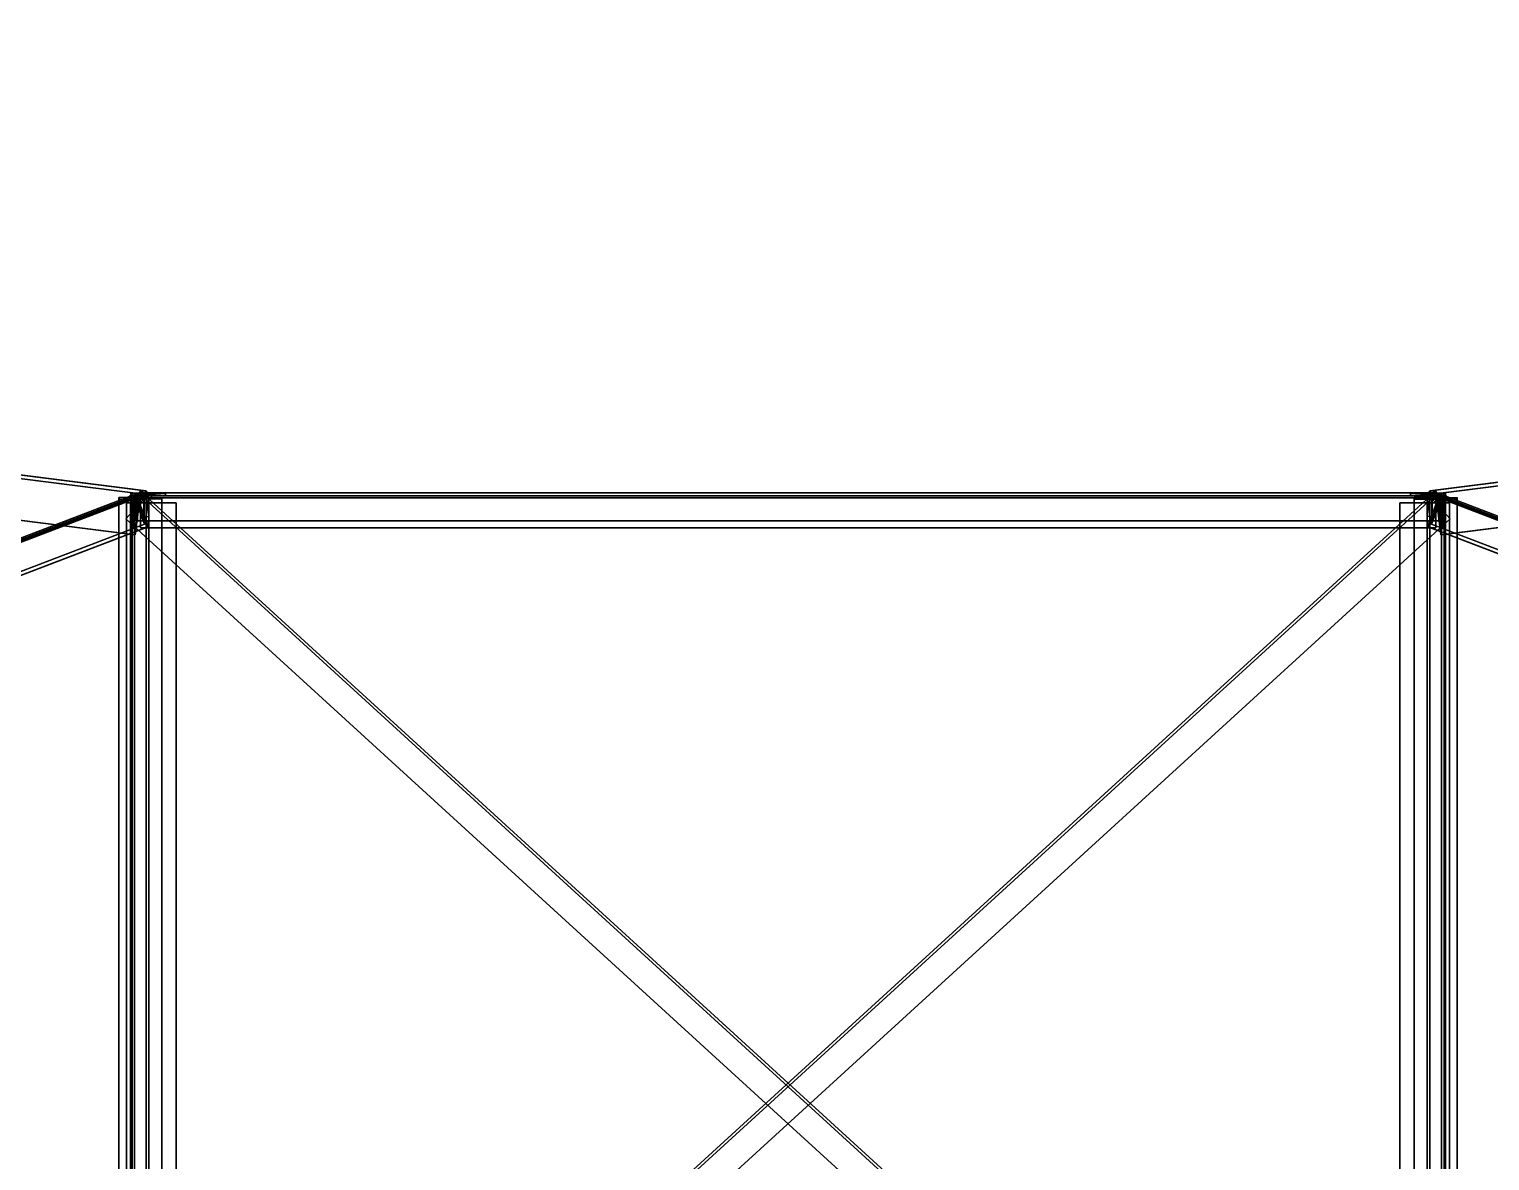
# Model space of a CAD drawing. Extents: x -14.2 to 13.4, y -20.5 to 46.3.
# Drawn here: x -1.523 to 1.409, y 44.055 to 46.325 of the extents above; entities that cross this region are included whole.
import ezdxf

# ---------------------------------------------------------------- set-up
doc = ezdxf.new("R2010")
doc.units = 0

msp = doc.modelspace()

# ---------------------------------------------------------------- linework, layer by layer
at = {"layer": '1', "color": 5}
for points in [[(-8.6002, 46.3253, 0.0249), (-1.3002, 45.4003, 1.0249), (-1.3115, 45.311, 1.0249), (-8.6115, 46.236, 0.0249)], [(-8.6115, 46.236, -0.0249), (-1.3115, 45.311, -1.0249), (-1.3002, 45.4003, -1.0249), (-8.6002, 46.3253, -0.0249)], [(-8.5882, 46.3238, -0.0643), (-1.2882, 45.3988, 0.9357), (-1.3002, 45.4003, 1.0249), (-8.6002, 46.3253, 0.0249)], [(-8.6002, 46.3253, -0.0249), (-1.3002, 45.4003, -1.0249), (-1.2882, 45.3988, -0.9357), (-8.5882, 46.3238, 0.0643)], [(-8.5891, 46.3168, -0.0643), (-1.2891, 45.3918, 0.9357), (-1.2882, 45.3988, 0.9357), (-8.5882, 46.3238, -0.0643)], [(-8.5882, 46.3238, 0.0643), (-1.2882, 45.3988, -0.9357), (-1.2891, 45.3918, -0.9357), (-8.5891, 46.3168, 0.0643)], [(8.6002, 46.3253, 0.0249), (1.3002, 45.4003, 1.0249), (1.2882, 45.3988, 0.9357), (8.5882, 46.3238, -0.0643)], [(8.5882, 46.3238, 0.0643), (1.2882, 45.3988, -0.9357), (1.3002, 45.4003, -1.0249), (8.6002, 46.3253, -0.0249)], [(8.5882, 46.3238, -0.0643), (1.2882, 45.3988, 0.9357), (1.2891, 45.3918, 0.9357), (8.5891, 46.3168, -0.0643)], [(8.5891, 46.3168, 0.0643), (1.2891, 45.3918, -0.9357), (1.2882, 45.3988, -0.9357), (8.5882, 46.3238, 0.0643)], [(8.6115, 46.236, 0.0249), (1.3115, 45.311, 1.0249), (1.3002, 45.4003, 1.0249), (8.6002, 46.3253, 0.0249)], [(8.6002, 46.3253, -0.0249), (1.3002, 45.4003, -1.0249), (1.3115, 45.311, -1.0249), (8.6115, 46.236, -0.0249)], [(-8.6106, 46.2359, 0.0179), (-1.3106, 45.3109, 1.0179), (-1.3001, 45.3933, 1.0179), (-8.6001, 46.3183, 0.0179)], [(-8.6001, 46.3183, -0.0179), (-1.3001, 45.3933, -1.0179), (-1.3106, 45.3109, -1.0179), (-8.6106, 46.2359, -0.0179)], [(-8.6001, 46.3183, 0.0179), (-1.3001, 45.3933, 1.0179), (-1.2891, 45.3918, 0.9357), (-8.5891, 46.3168, -0.0643)], [(-8.5891, 46.3168, 0.0643), (-1.2891, 45.3918, -0.9357), (-1.3001, 45.3933, -1.0179), (-8.6001, 46.3183, -0.0179)], [(8.5891, 46.3168, -0.0643), (1.2891, 45.3918, 0.9357), (1.3001, 45.3933, 1.0179), (8.6001, 46.3183, 0.0179)], [(8.6001, 46.3183, -0.0179), (1.3001, 45.3933, -1.0179), (1.2891, 45.3918, -0.9357), (8.5891, 46.3168, 0.0643)], [(8.6001, 46.3183, 0.0179), (1.3001, 45.3933, 1.0179), (1.3106, 45.3109, 1.0179), (8.6106, 46.2359, 0.0179)], [(8.6106, 46.2359, -0.0179), (1.3106, 45.3109, -1.0179), (1.3001, 45.3933, -1.0179), (8.6001, 46.3183, -0.0179)], [(-8.6115, 46.236, 0.0249), (-1.3115, 45.311, 1.0249), (-1.3106, 45.3109, 1.0179), (-8.6106, 46.2359, 0.0179)], [(-8.6106, 46.2359, -0.0179), (-1.3106, 45.3109, -1.0179), (-1.3115, 45.311, -1.0249), (-8.6115, 46.236, -0.0249)], [(8.6106, 46.2359, 0.0179), (1.3106, 45.3109, 1.0179), (1.3115, 45.311, 1.0249), (8.6115, 46.236, 0.0249)], [(8.6115, 46.236, -0.0249), (1.3115, 45.311, -1.0249), (1.3106, 45.3109, -1.0179), (8.6106, 46.2359, -0.0179)], [(-4.1342, 44.3099, -0.6482), (-1.2872, 45.3979, 0.9618), (-1.3134, 45.3879, 1.0149), (-4.1604, 44.2999, -0.5951)], [(-4.1604, 44.2999, 0.5951), (-1.3134, 45.3879, -1.0149), (-1.2872, 45.3979, -0.9618), (-4.1342, 44.3099, 0.6482)], [(-4.1604, 44.2999, -0.5951), (-1.3134, 45.3879, 1.0149), (-1.2919, 45.3319, 1.0149), (-4.1389, 44.2439, -0.5951)], [(-4.1389, 44.2439, 0.5951), (-1.2919, 45.3319, -1.0149), (-1.3134, 45.3879, -1.0149), (-4.1604, 44.2999, 0.5951)], [(-1.3094, 45.3925, 1.0196), (-4.1564, 44.3045, 0.6296), (-4.1481, 44.3077, 0.5601), (-1.3011, 45.3957, 0.9501)], [(-1.3011, 45.3957, -0.9501), (-4.1481, 44.3077, -0.5601), (-4.1564, 44.3045, -0.6296), (-1.3094, 45.3925, -1.0196)], [(-4.1564, 44.2961, -0.5995), (-1.3094, 45.3841, 1.0105), (-1.2854, 45.3933, 0.9618), (-4.1324, 44.3053, -0.6482)], [(-4.1324, 44.3053, 0.6482), (-1.2854, 45.3933, -0.9618), (-1.3094, 45.3841, -1.0105), (-4.1564, 44.2961, 0.5995)], [(-1.2844, 45.3271, 1.0196), (-4.1314, 44.2391, 0.6296), (-4.1564, 44.3045, 0.6296), (-1.3094, 45.3925, 1.0196)], [(-1.3094, 45.3925, -1.0196), (-4.1564, 44.3045, -0.6296), (-4.1314, 44.2391, -0.6296), (-1.2844, 45.3271, -1.0196)], [(-1.2989, 45.3901, 0.9501), (-4.1459, 44.3021, 0.5601), (-4.1535, 44.2992, 0.6236), (-1.3065, 45.3872, 1.0136)], [(-1.3065, 45.3872, -1.0136), (-4.1535, 44.2992, -0.6236), (-4.1459, 44.3021, -0.5601), (-1.2989, 45.3901, -0.9501)], [(-1.3065, 45.3872, 1.0136), (-4.1535, 44.2992, 0.6236), (-4.1307, 44.2394, 0.6236), (-1.2837, 45.3274, 1.0136)], [(-1.2837, 45.3274, -1.0136), (-4.1307, 44.2394, -0.6236), (-4.1535, 44.2992, -0.6236), (-1.3065, 45.3872, -1.0136)], [(-1.3011, 45.3957, 0.9501), (-4.1481, 44.3077, 0.5601), (-4.1459, 44.3021, 0.5601), (-1.2989, 45.3901, 0.9501)], [(-1.2989, 45.3901, -0.9501), (-4.1459, 44.3021, -0.5601), (-4.1481, 44.3077, -0.5601), (-1.3011, 45.3957, -0.9501)], [(-4.1324, 44.3053, -0.6482), (-1.2854, 45.3933, 0.9618), (-1.2872, 45.3979, 0.9618), (-4.1342, 44.3099, -0.6482)], [(-4.1342, 44.3099, 0.6482), (-1.2872, 45.3979, -0.9618), (-1.2854, 45.3933, -0.9618), (-4.1324, 44.3053, 0.6482)], [(-1.3432, 45.3859, 0.9871), (-1.3432, 43.0109, -1.0129), (-1.2832, 43.0109, -1.0129), (-1.2832, 45.3859, 0.9871)], [(-1.3432, 45.3826, 0.9909), (-1.3432, 43.0076, -1.0091), (-1.3432, 43.0109, -1.0129), (-1.3432, 45.3859, 0.9871)], [(-1.2832, 45.3859, 0.9871), (-1.3432, 45.3859, 0.9871), (-1.3432, 45.3826, 0.9909)], [(-1.2832, 45.3859, 0.9871), (-1.3432, 45.3826, 0.9909), (-1.2882, 45.3826, 0.9909)], [(-1.2886, 45.3874, 1.0168), (1.3114, 43.0124, 1.0168), (1.2709, 42.9681, 1.0168), (-1.3291, 45.3431, 1.0168)], [(-1.2886, 45.3874, 1.0168), (-1.292, 45.3837, 1.0118), (-1.3291, 45.3431, 1.0118)], [(-1.2886, 45.3874, 1.0168), (-1.3291, 45.3431, 1.0118), (-1.3291, 45.3431, 1.0168)], [(-1.3291, 45.3431, -1.0168), (1.2709, 42.9681, -1.0168), (1.3114, 43.0124, -1.0168), (-1.2886, 45.3874, -1.0168)], [(-1.2886, 45.3874, -1.0168), (-1.3291, 45.3431, -1.0168), (-1.3291, 45.3431, -1.0118)], [(-1.2886, 45.3874, -1.0168), (-1.3291, 45.3431, -1.0118), (-1.292, 45.3837, -1.0118)], [(-1.322, 45.389, 0.9714), (1.278, 45.389, -1.0286), (1.3085, 45.389, -0.9889), (-1.2915, 45.389, 1.0111)], [(-1.322, 45.385, 0.9714), (1.278, 45.385, -1.0286), (1.278, 45.389, -1.0286), (-1.322, 45.389, 0.9714)], [(-1.2915, 45.389, 1.0111), (-1.322, 45.389, 0.9714), (-1.322, 45.385, 0.9714)], [(-1.2915, 45.389, 1.0111), (-1.322, 45.385, 0.9714), (-1.2939, 45.385, 1.0079)], [(-1.2939, 45.385, 1.0079), (1.3061, 45.385, -0.9921), (1.278, 45.385, -1.0286), (-1.322, 45.385, 0.9714)], [(-1.3194, 45.3244, 1), (-1.3194, 45.3244, -1), (-1.3194, 45.3944, -1), (-1.3194, 45.3944, 1)], [(-1.3194, 45.3944, 1), (-1.3194, 45.3944, -1), (-1.2494, 45.3944, -1), (-1.2494, 45.3944, 1)], [(-1.3194, 45.3944, 1), (-1.3194, 45.3244, 1), (-1.3144, 45.3244, 1)], [(-1.3194, 45.3944, 1), (-1.3144, 45.3244, 1), (-1.3144, 45.3894, 1)], [(-1.3194, 45.3944, 1), (-1.3144, 45.3894, 1), (-1.2494, 45.3894, 1)], [(-1.3194, 45.3944, 1), (-1.2494, 45.3894, 1), (-1.2494, 45.3944, 1)], [(-1.3194, 45.3944, -1), (-1.3194, 45.3244, -1), (-1.3144, 45.3244, -1)], [(-1.3194, 45.3944, -1), (-1.3144, 45.3244, -1), (-1.3144, 45.3894, -1)], [(-1.3194, 45.3944, -1), (-1.3144, 45.3894, -1), (-1.2494, 45.3894, -1)], [(-1.3194, 45.3944, -1), (-1.2494, 45.3894, -1), (-1.2494, 45.3944, -1)], [(-1.2568, 45.3859, -0.9871), (-1.2568, 43.0109, 1.0129), (-1.3168, 43.0109, 1.0129), (-1.3168, 45.3859, -0.9871)], [(-1.3168, 45.3859, -0.9871), (-1.3168, 43.0109, 1.0129), (-1.3168, 42.9722, 0.967), (-1.3168, 45.3472, -1.033)], [(-1.3168, 45.3859, -0.9871), (-1.2568, 45.3859, -0.9871), (-1.2568, 45.3826, -0.9909)], [(-1.3168, 45.3859, -0.9871), (-1.2568, 45.3826, -0.9909), (-1.3118, 45.3826, -0.9909)], [(-1.3168, 45.3859, -0.9871), (-1.3118, 45.3826, -0.9909), (-1.3118, 45.3472, -1.033)], [(-1.3168, 45.3859, -0.9871), (-1.3118, 45.3472, -1.033), (-1.3168, 45.3472, -1.033)], [(-1.3144, 45.3894, 1), (-1.3144, 45.3894, -1), (-1.3144, 45.3244, -1), (-1.3144, 45.3244, 1)], [(-1.2494, 45.3894, 1), (-1.2494, 45.3894, -1), (-1.3144, 45.3894, -1), (-1.3144, 45.3894, 1)], [(-1.3134, 45.3879, 1.0149), (-1.2872, 45.3979, 0.9618), (-1.2854, 45.3933, 0.9618)], [(-1.3134, 45.3879, -1.0149), (-1.2854, 45.3933, -0.9618), (-1.2872, 45.3979, -0.9618)], [(-1.3134, 45.3879, 1.0149), (-1.2854, 45.3933, 0.9618), (-1.3094, 45.3841, 1.0105)], [(-1.3134, 45.3879, -1.0149), (-1.3094, 45.3841, -1.0105), (-1.2854, 45.3933, -0.9618)], [(-1.3134, 45.3879, 1.0149), (-1.3094, 45.3841, 1.0105), (-1.2898, 45.3327, 1.0105)], [(-1.3134, 45.3879, 1.0149), (-1.2898, 45.3327, 1.0105), (-1.2919, 45.3319, 1.0149)], [(-1.3134, 45.3879, -1.0149), (-1.2919, 45.3319, -1.0149), (-1.2898, 45.3327, -1.0105)], [(-1.3134, 45.3879, -1.0149), (-1.2898, 45.3327, -1.0105), (-1.3094, 45.3841, -1.0105)], [(-1.3002, 45.4003, 1.0249), (-1.3106, 45.3109, 1.0179), (-1.3115, 45.311, 1.0249)], [(-1.3002, 45.4003, -1.0249), (-1.3115, 45.311, -1.0249), (-1.3106, 45.3109, -1.0179)], [(1.3291, 45.3431, 1.0168), (-1.2709, 42.9681, 1.0168), (-1.3114, 43.0124, 1.0168), (1.2886, 45.3874, 1.0168)], [(1.2886, 45.3874, 0.9568), (-1.3114, 43.0124, 0.9568), (-1.308, 43.0087, 0.9568), (1.292, 45.3837, 0.9568)], [(1.2886, 45.3874, 1.0168), (-1.3114, 43.0124, 1.0168), (-1.3114, 43.0124, 0.9568), (1.2886, 45.3874, 0.9568)], [(1.2886, 45.3874, -0.9568), (-1.3114, 43.0124, -0.9568), (-1.3114, 43.0124, -1.0168), (1.2886, 45.3874, -1.0168)], [(1.292, 45.3837, -0.9568), (-1.308, 43.0087, -0.9568), (-1.3114, 43.0124, -0.9568), (1.2886, 45.3874, -0.9568)], [(1.2886, 45.3874, -1.0168), (-1.3114, 43.0124, -1.0168), (-1.2709, 42.9681, -1.0168), (1.3291, 45.3431, -1.0168)], [(-1.3002, 45.4003, 1.0249), (-1.3001, 45.3933, 1.0179), (-1.3106, 45.3109, 1.0179)], [(-1.3002, 45.4003, -1.0249), (-1.3106, 45.3109, -1.0179), (-1.3001, 45.3933, -1.0179)], [(-1.3094, 45.3925, 1.0196), (-1.2989, 45.3901, 0.9501), (-1.3011, 45.3957, 0.9501)], [(-1.3094, 45.3925, -1.0196), (-1.3011, 45.3957, -0.9501), (-1.2989, 45.3901, -0.9501)], [(-1.3094, 45.3925, 1.0196), (-1.2844, 45.3271, 1.0196), (-1.2837, 45.3274, 1.0136)], [(-1.3094, 45.3925, 1.0196), (-1.2837, 45.3274, 1.0136), (-1.3065, 45.3872, 1.0136)], [(-1.3094, 45.3925, 1.0196), (-1.3065, 45.3872, 1.0136), (-1.2989, 45.3901, 0.9501)], [(-1.3094, 45.3925, -1.0196), (-1.2989, 45.3901, -0.9501), (-1.3065, 45.3872, -1.0136)], [(-1.3094, 45.3925, -1.0196), (-1.3065, 45.3872, -1.0136), (-1.2837, 45.3274, -1.0136)], [(-1.3094, 45.3925, -1.0196), (-1.2837, 45.3274, -1.0136), (-1.2844, 45.3271, -1.0196)], [(1.2915, 45.339, 1.0111), (-1.3085, 45.339, -0.9889), (-1.3085, 45.389, -0.9889), (1.2915, 45.389, 1.0111)], [(1.2915, 45.389, 1.0111), (-1.3085, 45.389, -0.9889), (-1.278, 45.389, -1.0286), (1.322, 45.389, 0.9714)], [(-1.3085, 45.389, -0.9889), (-1.3085, 45.339, -0.9889), (-1.3061, 45.339, -0.9921)], [(-1.3085, 45.389, -0.9889), (-1.3061, 45.339, -0.9921), (-1.3061, 45.385, -0.9921)], [(-1.3085, 45.389, -0.9889), (-1.3061, 45.385, -0.9921), (-1.278, 45.385, -1.0286)], [(-1.3085, 45.389, -0.9889), (-1.278, 45.385, -1.0286), (-1.278, 45.389, -1.0286)], [(1.2939, 45.385, 1.0079), (-1.3061, 45.385, -0.9921), (-1.3061, 45.339, -0.9921), (1.2939, 45.339, 1.0079)], [(1.322, 45.385, 0.9714), (-1.278, 45.385, -1.0286), (-1.3061, 45.385, -0.9921), (1.2939, 45.385, 1.0079)], [(-1.3002, 45.4003, 1.0249), (-1.2882, 45.3988, 0.9357), (-1.2891, 45.3918, 0.9357)], [(-1.3002, 45.4003, 1.0249), (-1.2891, 45.3918, 0.9357), (-1.3001, 45.3933, 1.0179)], [(-1.3002, 45.4003, -1.0249), (-1.3001, 45.3933, -1.0179), (-1.2891, 45.3918, -0.9357)], [(-1.3002, 45.4003, -1.0249), (-1.2891, 45.3918, -0.9357), (-1.2882, 45.3988, -0.9357)], [(1.3, 45.3247, 1.0197), (-1.3, 45.3247, 1.0197), (-1.3, 45.3947, 1.0197), (1.3, 45.3947, 1.0197)], [(1.3, 45.3947, 0.9497), (-1.3, 45.3947, 0.9497), (-1.3, 45.3887, 0.9497), (1.3, 45.3887, 0.9497)], [(1.3, 45.3947, 1.0197), (-1.3, 45.3947, 1.0197), (-1.3, 45.3947, 0.9497), (1.3, 45.3947, 0.9497)], [(-1.3, 45.3947, 1.0197), (-1.3, 45.3247, 1.0197), (-1.3, 45.3247, 1.0137)], [(-1.3, 45.3947, 1.0197), (-1.3, 45.3247, 1.0137), (-1.3, 45.3887, 1.0137)], [(-1.3, 45.3947, 1.0197), (-1.3, 45.3887, 1.0137), (-1.3, 45.3887, 0.9497)], [(-1.3, 45.3947, 1.0197), (-1.3, 45.3887, 0.9497), (-1.3, 45.3947, 0.9497)], [(1.3, 45.3947, -0.9497), (-1.3, 45.3947, -0.9497), (-1.3, 45.3947, -1.0197), (1.3, 45.3947, -1.0197)], [(1.3, 45.3887, -0.9497), (-1.3, 45.3887, -0.9497), (-1.3, 45.3947, -0.9497), (1.3, 45.3947, -0.9497)], [(1.3, 45.3947, -1.0197), (-1.3, 45.3947, -1.0197), (-1.3, 45.3247, -1.0197), (1.3, 45.3247, -1.0197)], [(-1.3, 45.3947, -1.0197), (-1.3, 45.3947, -0.9497), (-1.3, 45.3887, -0.9497)], [(-1.3, 45.3947, -1.0197), (-1.3, 45.3887, -0.9497), (-1.3, 45.3887, -1.0137)], [(-1.3, 45.3947, -1.0197), (-1.3, 45.3887, -1.0137), (-1.3, 45.3247, -1.0137)], [(-1.3, 45.3947, -1.0197), (-1.3, 45.3247, -1.0137), (-1.3, 45.3247, -1.0197)], [(1.3, 45.3887, 1.0137), (-1.3, 45.3887, 1.0137), (-1.3, 45.3247, 1.0137), (1.3, 45.3247, 1.0137)], [(1.3, 45.3887, 0.9497), (-1.3, 45.3887, 0.9497), (-1.3, 45.3887, 1.0137), (1.3, 45.3887, 1.0137)], [(1.3, 45.3887, -1.0137), (-1.3, 45.3887, -1.0137), (-1.3, 45.3887, -0.9497), (1.3, 45.3887, -0.9497)], [(1.3, 45.3247, -1.0137), (-1.3, 45.3247, -1.0137), (-1.3, 45.3887, -1.0137), (1.3, 45.3887, -1.0137)], [(-1.2915, 45.389, 1.0111), (-1.2939, 45.385, 1.0079), (-1.2939, 45.339, 1.0079)], [(-1.2915, 45.389, 1.0111), (-1.2939, 45.339, 1.0079), (-1.2915, 45.339, 1.0111)], [(-1.2939, 45.339, 1.0079), (1.3061, 45.339, -0.9921), (1.3061, 45.385, -0.9921), (-1.2939, 45.385, 1.0079)], [(-1.292, 45.3837, 0.9568), (1.308, 43.0087, 0.9568), (1.3114, 43.0124, 0.9568), (-1.2886, 45.3874, 0.9568)], [(-1.2886, 45.3874, 1.0168), (-1.2886, 45.3874, 0.9568), (-1.292, 45.3837, 0.9568)], [(-1.2886, 45.3874, 1.0168), (-1.292, 45.3837, 0.9568), (-1.292, 45.3837, 1.0118)], [(-1.2886, 45.3874, -0.9568), (1.3114, 43.0124, -0.9568), (1.308, 43.0087, -0.9568), (-1.292, 45.3837, -0.9568)], [(-1.2886, 45.3874, -1.0168), (-1.292, 45.3837, -1.0118), (-1.292, 45.3837, -0.9568)], [(-1.2886, 45.3874, -1.0168), (-1.292, 45.3837, -0.9568), (-1.2886, 45.3874, -0.9568)], [(-1.2915, 45.389, 1.0111), (1.3085, 45.389, -0.9889), (1.3085, 45.339, -0.9889), (-1.2915, 45.339, 1.0111)], [(-1.2886, 45.3874, 0.9568), (1.3114, 43.0124, 0.9568), (1.3114, 43.0124, 1.0168), (-1.2886, 45.3874, 1.0168)], [(-1.2886, 45.3874, -1.0168), (1.3114, 43.0124, -1.0168), (1.3114, 43.0124, -0.9568), (-1.2886, 45.3874, -0.9568)], [(-1.2832, 45.3859, 0.9871), (-1.2882, 45.3826, 0.9909), (-1.2882, 45.3472, 1.033)], [(-1.2832, 45.3859, 0.9871), (-1.2882, 45.3472, 1.033), (-1.2832, 45.3472, 1.033)], [(-1.2832, 45.3859, 0.9871), (-1.2832, 43.0109, -1.0129), (-1.2832, 42.9722, -0.967), (-1.2832, 45.3472, 1.033)], [(1.322, 45.389, 0.9714), (-1.278, 45.389, -1.0286), (-1.278, 45.385, -1.0286), (1.322, 45.385, 0.9714)], [(-1.2568, 45.3826, -0.9909), (-1.2568, 43.0076, 1.0091), (-1.2568, 43.0109, 1.0129), (-1.2568, 45.3859, -0.9871)], [(-1.2494, 45.3944, 1), (-1.2494, 45.3944, -1), (-1.2494, 45.3894, -1), (-1.2494, 45.3894, 1)], [(1.2494, 45.3944, 1), (1.2494, 45.3944, -1), (1.3194, 45.3944, -1), (1.3194, 45.3944, 1)], [(1.2494, 45.3894, 1), (1.2494, 45.3894, -1), (1.2494, 45.3944, -1), (1.2494, 45.3944, 1)], [(1.3194, 45.3944, 1), (1.2494, 45.3944, 1), (1.2494, 45.3894, 1)], [(1.3194, 45.3944, 1), (1.2494, 45.3894, 1), (1.3144, 45.3894, 1)], [(1.3194, 45.3944, -1), (1.2494, 45.3944, -1), (1.2494, 45.3894, -1)], [(1.3194, 45.3944, -1), (1.2494, 45.3894, -1), (1.3144, 45.3894, -1)], [(1.3144, 45.3894, 1), (1.3144, 45.3894, -1), (1.2494, 45.3894, -1), (1.2494, 45.3894, 1)], [(1.2568, 45.3859, 0.9871), (1.2568, 43.0109, -1.0129), (1.3168, 43.0109, -1.0129), (1.3168, 45.3859, 0.9871)], [(1.2568, 45.3826, 0.9909), (1.2568, 43.0076, -1.0091), (1.2568, 43.0109, -1.0129), (1.2568, 45.3859, 0.9871)], [(1.3168, 45.3859, 0.9871), (1.2568, 45.3859, 0.9871), (1.2568, 45.3826, 0.9909)], [(1.3168, 45.3859, 0.9871), (1.2568, 45.3826, 0.9909), (1.3118, 45.3826, 0.9909)], [(1.3085, 45.389, -0.9889), (1.278, 45.389, -1.0286), (1.278, 45.385, -1.0286)], [(1.3085, 45.389, -0.9889), (1.278, 45.385, -1.0286), (1.3061, 45.385, -0.9921)], [(1.3432, 45.3859, -0.9871), (1.3432, 43.0109, 1.0129), (1.2832, 43.0109, 1.0129), (1.2832, 45.3859, -0.9871)], [(1.2832, 45.3859, -0.9871), (1.2832, 43.0109, 1.0129), (1.2832, 42.9722, 0.967), (1.2832, 45.3472, -1.033)], [(1.2832, 45.3859, -0.9871), (1.3432, 45.3859, -0.9871), (1.3432, 45.3826, -0.9909)], [(1.2832, 45.3859, -0.9871), (1.3432, 45.3826, -0.9909), (1.2882, 45.3826, -0.9909)], [(1.2832, 45.3859, -0.9871), (1.2882, 45.3826, -0.9909), (1.2882, 45.3472, -1.033)], [(1.2832, 45.3859, -0.9871), (1.2882, 45.3472, -1.033), (1.2832, 45.3472, -1.033)], [(1.3094, 45.3925, 1.0196), (1.3065, 45.3872, 1.0136), (1.2837, 45.3274, 1.0136)], [(1.3094, 45.3925, 1.0196), (1.2837, 45.3274, 1.0136), (1.2844, 45.3271, 1.0196)], [(1.3094, 45.3925, -1.0196), (1.2844, 45.3271, -1.0196), (1.2837, 45.3274, -1.0136)], [(1.3094, 45.3925, -1.0196), (1.2837, 45.3274, -1.0136), (1.3065, 45.3872, -1.0136)], [(1.2837, 45.3274, 1.0136), (4.1307, 44.2394, 0.6236), (4.1535, 44.2992, 0.6236), (1.3065, 45.3872, 1.0136)], [(1.3065, 45.3872, -1.0136), (4.1535, 44.2992, -0.6236), (4.1307, 44.2394, -0.6236), (1.2837, 45.3274, -1.0136)], [(1.3094, 45.3925, 1.0196), (4.1564, 44.3045, 0.6296), (4.1314, 44.2391, 0.6296), (1.2844, 45.3271, 1.0196)], [(1.2844, 45.3271, -1.0196), (4.1314, 44.2391, -0.6296), (4.1564, 44.3045, -0.6296), (1.3094, 45.3925, -1.0196)], [(4.1342, 44.3099, -0.6482), (1.2872, 45.3979, 0.9618), (1.2854, 45.3933, 0.9618), (4.1324, 44.3053, -0.6482)], [(1.3134, 45.3879, 1.0149), (1.2854, 45.3933, 0.9618), (1.2872, 45.3979, 0.9618)], [(4.1324, 44.3053, 0.6482), (1.2854, 45.3933, -0.9618), (1.2872, 45.3979, -0.9618), (4.1342, 44.3099, 0.6482)], [(1.3134, 45.3879, -1.0149), (1.2872, 45.3979, -0.9618), (1.2854, 45.3933, -0.9618)], [(4.1324, 44.3053, -0.6482), (1.2854, 45.3933, 0.9618), (1.3094, 45.3841, 1.0105), (4.1564, 44.2961, -0.5995)], [(1.3134, 45.3879, 1.0149), (1.3094, 45.3841, 1.0105), (1.2854, 45.3933, 0.9618)], [(4.1564, 44.2961, 0.5995), (1.3094, 45.3841, -1.0105), (1.2854, 45.3933, -0.9618), (4.1324, 44.3053, 0.6482)], [(1.3134, 45.3879, -1.0149), (1.2854, 45.3933, -0.9618), (1.3094, 45.3841, -1.0105)], [(4.1604, 44.2999, -0.5951), (1.3134, 45.3879, 1.0149), (1.2872, 45.3979, 0.9618), (4.1342, 44.3099, -0.6482)], [(4.1342, 44.3099, 0.6482), (1.2872, 45.3979, -0.9618), (1.3134, 45.3879, -1.0149), (4.1604, 44.2999, 0.5951)], [(1.3002, 45.4003, 1.0249), (1.2891, 45.3918, 0.9357), (1.2882, 45.3988, 0.9357)], [(1.3002, 45.4003, -1.0249), (1.2882, 45.3988, -0.9357), (1.2891, 45.3918, -0.9357)], [(1.2886, 45.3874, 1.0168), (1.3291, 45.3431, 1.0168), (1.3291, 45.3431, 1.0118)], [(1.2886, 45.3874, 1.0168), (1.3291, 45.3431, 1.0118), (1.292, 45.3837, 1.0118)], [(1.2886, 45.3874, 1.0168), (1.292, 45.3837, 1.0118), (1.292, 45.3837, 0.9568)], [(1.2886, 45.3874, 1.0168), (1.292, 45.3837, 0.9568), (1.2886, 45.3874, 0.9568)], [(1.2886, 45.3874, -1.0168), (1.2886, 45.3874, -0.9568), (1.292, 45.3837, -0.9568)], [(1.2886, 45.3874, -1.0168), (1.292, 45.3837, -0.9568), (1.292, 45.3837, -1.0118)], [(1.2886, 45.3874, -1.0168), (1.292, 45.3837, -1.0118), (1.3291, 45.3431, -1.0118)], [(1.2886, 45.3874, -1.0168), (1.3291, 45.3431, -1.0118), (1.3291, 45.3431, -1.0168)], [(1.3002, 45.4003, 1.0249), (1.3001, 45.3933, 1.0179), (1.2891, 45.3918, 0.9357)], [(1.3002, 45.4003, -1.0249), (1.2891, 45.3918, -0.9357), (1.3001, 45.3933, -1.0179)], [(1.3134, 45.3879, 1.0149), (1.2919, 45.3319, 1.0149), (1.2898, 45.3327, 1.0105)], [(1.3134, 45.3879, 1.0149), (1.2898, 45.3327, 1.0105), (1.3094, 45.3841, 1.0105)], [(1.3134, 45.3879, -1.0149), (1.3094, 45.3841, -1.0105), (1.2898, 45.3327, -1.0105)], [(1.3134, 45.3879, -1.0149), (1.2898, 45.3327, -1.0105), (1.2919, 45.3319, -1.0149)], [(1.2915, 45.389, 1.0111), (1.2915, 45.339, 1.0111), (1.2939, 45.339, 1.0079)], [(1.2915, 45.389, 1.0111), (1.2939, 45.339, 1.0079), (1.2939, 45.385, 1.0079)], [(1.2915, 45.389, 1.0111), (1.2939, 45.385, 1.0079), (1.322, 45.385, 0.9714)], [(1.2915, 45.389, 1.0111), (1.322, 45.385, 0.9714), (1.322, 45.389, 0.9714)], [(4.1389, 44.2439, -0.5951), (1.2919, 45.3319, 1.0149), (1.3134, 45.3879, 1.0149), (4.1604, 44.2999, -0.5951)], [(4.1604, 44.2999, 0.5951), (1.3134, 45.3879, -1.0149), (1.2919, 45.3319, -1.0149), (4.1389, 44.2439, 0.5951)], [(1.2989, 45.3901, 0.9501), (4.1459, 44.3021, 0.5601), (4.1481, 44.3077, 0.5601), (1.3011, 45.3957, 0.9501)], [(1.3094, 45.3925, 1.0196), (1.3011, 45.3957, 0.9501), (1.2989, 45.3901, 0.9501)], [(1.3011, 45.3957, -0.9501), (4.1481, 44.3077, -0.5601), (4.1459, 44.3021, -0.5601), (1.2989, 45.3901, -0.9501)], [(1.3094, 45.3925, -1.0196), (1.2989, 45.3901, -0.9501), (1.3011, 45.3957, -0.9501)], [(1.3094, 45.3925, 1.0196), (1.2989, 45.3901, 0.9501), (1.3065, 45.3872, 1.0136)], [(1.3094, 45.3925, -1.0196), (1.3065, 45.3872, -1.0136), (1.2989, 45.3901, -0.9501)], [(1.3065, 45.3872, 1.0136), (4.1535, 44.2992, 0.6236), (4.1459, 44.3021, 0.5601), (1.2989, 45.3901, 0.9501)], [(1.2989, 45.3901, -0.9501), (4.1459, 44.3021, -0.5601), (4.1535, 44.2992, -0.6236), (1.3065, 45.3872, -1.0136)], [(1.3, 45.3947, 1.0197), (1.3, 45.3247, 1.0197), (1.3, 45.3247, 1.0137)], [(1.3, 45.3947, 1.0197), (1.3, 45.3247, 1.0137), (1.3, 45.3887, 1.0137)], [(1.3, 45.3947, 1.0197), (1.3, 45.3887, 1.0137), (1.3, 45.3887, 0.9497)], [(1.3, 45.3947, 1.0197), (1.3, 45.3887, 0.9497), (1.3, 45.3947, 0.9497)], [(1.3, 45.3947, -1.0197), (1.3, 45.3947, -0.9497), (1.3, 45.3887, -0.9497)], [(1.3, 45.3947, -1.0197), (1.3, 45.3887, -0.9497), (1.3, 45.3887, -1.0137)], [(1.3, 45.3947, -1.0197), (1.3, 45.3887, -1.0137), (1.3, 45.3247, -1.0137)], [(1.3, 45.3947, -1.0197), (1.3, 45.3247, -1.0137), (1.3, 45.3247, -1.0197)], [(1.3002, 45.4003, 1.0249), (1.3106, 45.3109, 1.0179), (1.3001, 45.3933, 1.0179)], [(1.3002, 45.4003, -1.0249), (1.3001, 45.3933, -1.0179), (1.3106, 45.3109, -1.0179)], [(1.3002, 45.4003, 1.0249), (1.3115, 45.311, 1.0249), (1.3106, 45.3109, 1.0179)], [(1.3002, 45.4003, -1.0249), (1.3106, 45.3109, -1.0179), (1.3115, 45.311, -1.0249)], [(1.3011, 45.3957, 0.9501), (4.1481, 44.3077, 0.5601), (4.1564, 44.3045, 0.6296), (1.3094, 45.3925, 1.0196)], [(1.3094, 45.3925, -1.0196), (4.1564, 44.3045, -0.6296), (4.1481, 44.3077, -0.5601), (1.3011, 45.3957, -0.9501)], [(1.3085, 45.389, -0.9889), (1.3061, 45.385, -0.9921), (1.3061, 45.339, -0.9921)], [(1.3085, 45.389, -0.9889), (1.3061, 45.339, -0.9921), (1.3085, 45.339, -0.9889)], [(1.3168, 45.3859, 0.9871), (1.3118, 45.3826, 0.9909), (1.3118, 45.3472, 1.033)], [(1.3168, 45.3859, 0.9871), (1.3118, 45.3472, 1.033), (1.3168, 45.3472, 1.033)], [(1.3194, 45.3944, 1), (1.3144, 45.3894, 1), (1.3144, 45.3244, 1)], [(1.3194, 45.3944, 1), (1.3144, 45.3244, 1), (1.3194, 45.3244, 1)], [(1.3194, 45.3944, -1), (1.3144, 45.3894, -1), (1.3144, 45.3244, -1)], [(1.3194, 45.3944, -1), (1.3144, 45.3244, -1), (1.3194, 45.3244, -1)], [(1.3144, 45.3244, 1), (1.3144, 45.3244, -1), (1.3144, 45.3894, -1), (1.3144, 45.3894, 1)], [(1.3168, 45.3859, 0.9871), (1.3168, 43.0109, -1.0129), (1.3168, 42.9722, -0.967), (1.3168, 45.3472, 1.033)], [(1.3194, 45.3944, 1), (1.3194, 45.3944, -1), (1.3194, 45.3244, -1), (1.3194, 45.3244, 1)], [(1.3432, 45.3826, -0.9909), (1.3432, 43.0076, 1.0091), (1.3432, 43.0109, 1.0129), (1.3432, 45.3859, -0.9871)], [(-4.1368, 44.2447, -0.5995), (-1.2898, 45.3327, 1.0105), (-1.3094, 45.3841, 1.0105), (-4.1564, 44.2961, -0.5995)], [(-4.1564, 44.2961, 0.5995), (-1.3094, 45.3841, -1.0105), (-1.2898, 45.3327, -1.0105), (-4.1368, 44.2447, 0.5995)], [(-1.2882, 45.3826, 0.9909), (-1.2882, 43.0076, -1.0091), (-1.3432, 43.0076, -1.0091), (-1.3432, 45.3826, 0.9909)], [(-1.3291, 45.3431, 1.0118), (1.2709, 42.9681, 1.0118), (1.308, 43.0087, 1.0118), (-1.292, 45.3837, 1.0118)], [(-1.292, 45.3837, -1.0118), (1.308, 43.0087, -1.0118), (1.2709, 42.9681, -1.0118), (-1.3291, 45.3431, -1.0118)], [(-1.3118, 45.3826, -0.9909), (-1.3118, 43.0076, 1.0091), (-1.2568, 43.0076, 1.0091), (-1.2568, 45.3826, -0.9909)], [(-1.3118, 45.3472, -1.033), (-1.3118, 42.9722, 0.967), (-1.3118, 43.0076, 1.0091), (-1.3118, 45.3826, -0.9909)], [(1.292, 45.3837, 1.0118), (-1.308, 43.0087, 1.0118), (-1.2709, 42.9681, 1.0118), (1.3291, 45.3431, 1.0118)], [(1.292, 45.3837, 0.9568), (-1.308, 43.0087, 0.9568), (-1.308, 43.0087, 1.0118), (1.292, 45.3837, 1.0118)], [(1.292, 45.3837, -1.0118), (-1.308, 43.0087, -1.0118), (-1.308, 43.0087, -0.9568), (1.292, 45.3837, -0.9568)], [(1.3291, 45.3431, -1.0118), (-1.2709, 42.9681, -1.0118), (-1.308, 43.0087, -1.0118), (1.292, 45.3837, -1.0118)], [(-1.292, 45.3837, 1.0118), (1.308, 43.0087, 1.0118), (1.308, 43.0087, 0.9568), (-1.292, 45.3837, 0.9568)], [(-1.292, 45.3837, -0.9568), (1.308, 43.0087, -0.9568), (1.308, 43.0087, -1.0118), (-1.292, 45.3837, -1.0118)], [(-1.2882, 45.3472, 1.033), (-1.2882, 42.9722, -0.967), (-1.2882, 43.0076, -1.0091), (-1.2882, 45.3826, 0.9909)], [(1.3118, 45.3826, 0.9909), (1.3118, 43.0076, -1.0091), (1.2568, 43.0076, -1.0091), (1.2568, 45.3826, 0.9909)], [(1.2882, 45.3826, -0.9909), (1.2882, 43.0076, 1.0091), (1.3432, 43.0076, 1.0091), (1.3432, 45.3826, -0.9909)], [(1.2882, 45.3472, -1.033), (1.2882, 42.9722, 0.967), (1.2882, 43.0076, 1.0091), (1.2882, 45.3826, -0.9909)], [(4.1564, 44.2961, -0.5995), (1.3094, 45.3841, 1.0105), (1.2898, 45.3327, 1.0105), (4.1368, 44.2447, -0.5995)], [(4.1368, 44.2447, 0.5995), (1.2898, 45.3327, -1.0105), (1.3094, 45.3841, -1.0105), (4.1564, 44.2961, 0.5995)], [(1.3118, 45.3472, 1.033), (1.3118, 42.9722, -0.967), (1.3118, 43.0076, -1.0091), (1.3118, 45.3826, 0.9909)], [(-4.1389, 44.2439, -0.5951), (-1.2919, 45.3319, 1.0149), (-1.2898, 45.3327, 1.0105), (-4.1368, 44.2447, -0.5995)], [(-4.1368, 44.2447, 0.5995), (-1.2898, 45.3327, -1.0105), (-1.2919, 45.3319, -1.0149), (-4.1389, 44.2439, 0.5951)], [(-1.2837, 45.3274, 1.0136), (-4.1307, 44.2394, 0.6236), (-4.1314, 44.2391, 0.6296), (-1.2844, 45.3271, 1.0196)], [(-1.2844, 45.3271, -1.0196), (-4.1314, 44.2391, -0.6296), (-4.1307, 44.2394, -0.6236), (-1.2837, 45.3274, -1.0136)], [(-1.3291, 45.3431, 1.0168), (1.2709, 42.9681, 1.0168), (1.2709, 42.9681, 1.0118), (-1.3291, 45.3431, 1.0118)], [(-1.3291, 45.3431, -1.0118), (1.2709, 42.9681, -1.0118), (1.2709, 42.9681, -1.0168), (-1.3291, 45.3431, -1.0168)], [(-1.3168, 45.3472, -1.033), (-1.3168, 42.9722, 0.967), (-1.3118, 42.9722, 0.967), (-1.3118, 45.3472, -1.033)], [(1.2939, 45.339, 1.0079), (-1.3061, 45.339, -0.9921), (-1.3085, 45.339, -0.9889), (1.2915, 45.339, 1.0111)], [(-1.2915, 45.339, 1.0111), (1.3085, 45.339, -0.9889), (1.3061, 45.339, -0.9921), (-1.2939, 45.339, 1.0079)], [(-1.2832, 45.3472, 1.033), (-1.2832, 42.9722, -0.967), (-1.2882, 42.9722, -0.967), (-1.2882, 45.3472, 1.033)], [(1.3291, 45.3431, 1.0118), (-1.2709, 42.9681, 1.0118), (-1.2709, 42.9681, 1.0168), (1.3291, 45.3431, 1.0168)], [(1.3291, 45.3431, -1.0168), (-1.2709, 42.9681, -1.0168), (-1.2709, 42.9681, -1.0118), (1.3291, 45.3431, -1.0118)], [(1.2832, 45.3472, -1.033), (1.2832, 42.9722, 0.967), (1.2882, 42.9722, 0.967), (1.2882, 45.3472, -1.033)], [(1.2844, 45.3271, 1.0196), (4.1314, 44.2391, 0.6296), (4.1307, 44.2394, 0.6236), (1.2837, 45.3274, 1.0136)], [(1.2837, 45.3274, -1.0136), (4.1307, 44.2394, -0.6236), (4.1314, 44.2391, -0.6296), (1.2844, 45.3271, -1.0196)], [(4.1368, 44.2447, -0.5995), (1.2898, 45.3327, 1.0105), (1.2919, 45.3319, 1.0149), (4.1389, 44.2439, -0.5951)], [(4.1389, 44.2439, 0.5951), (1.2919, 45.3319, -1.0149), (1.2898, 45.3327, -1.0105), (4.1368, 44.2447, 0.5995)], [(1.3168, 45.3472, 1.033), (1.3168, 42.9722, -0.967), (1.3118, 42.9722, -0.967), (1.3118, 45.3472, 1.033)], [(-1.3144, 45.3244, 1), (-1.3144, 45.3244, -1), (-1.3194, 45.3244, -1), (-1.3194, 45.3244, 1)], [(1.3, 45.3247, 1.0137), (-1.3, 45.3247, 1.0137), (-1.3, 45.3247, 1.0197), (1.3, 45.3247, 1.0197)], [(1.3, 45.3247, -1.0197), (-1.3, 45.3247, -1.0197), (-1.3, 45.3247, -1.0137), (1.3, 45.3247, -1.0137)], [(1.3194, 45.3244, 1), (1.3194, 45.3244, -1), (1.3144, 45.3244, -1), (1.3144, 45.3244, 1)]]:
    msp.add_3dface(points, dxfattribs=at)
at = {"layer": '1', "color": 3}
for points in [[(-1.328, 43, 0.928), (-1.328, 45.375, 0.928), (-1.328, 45.375, 1.028), (-1.328, 43, 1.028)], [(-1.32, 43, 0.928), (-1.32, 45.375, 0.928), (-1.328, 45.375, 0.928), (-1.328, 43, 0.928)], [(-1.328, 43, 1.028), (-1.328, 45.375, 1.028), (-1.228, 45.375, 1.028), (-1.228, 43, 1.028)], [(-1.328, 45.375, 1.028), (-1.328, 45.375, 0.928), (-1.32, 45.375, 0.928)], [(-1.328, 45.375, 1.028), (-1.32, 45.375, 0.928), (-1.32, 45.375, 1.02)], [(-1.328, 45.375, 1.028), (-1.32, 45.375, 1.02), (-1.228, 45.375, 1.02)], [(-1.328, 45.375, 1.028), (-1.228, 45.375, 1.02), (-1.228, 45.375, 1.028)], [(-1.228, 43, -1.028), (-1.228, 45.375, -1.028), (-1.328, 45.375, -1.028), (-1.328, 43, -1.028)], [(-1.328, 43, -0.928), (-1.328, 45.375, -0.928), (-1.32, 45.375, -0.928), (-1.32, 43, -0.928)], [(-1.328, 43, -1.028), (-1.328, 45.375, -1.028), (-1.328, 45.375, -0.928), (-1.328, 43, -0.928)], [(-1.328, 45.375, -1.028), (-1.228, 45.375, -1.028), (-1.228, 45.375, -1.02)], [(-1.328, 45.375, -1.028), (-1.228, 45.375, -1.02), (-1.32, 45.375, -1.02)], [(-1.328, 45.375, -1.028), (-1.32, 45.375, -1.02), (-1.32, 45.375, -0.928)], [(-1.328, 45.375, -1.028), (-1.32, 45.375, -0.928), (-1.328, 45.375, -0.928)], [(-1.32, 43, 1.02), (-1.32, 45.375, 1.02), (-1.32, 45.375, 0.928), (-1.32, 43, 0.928)], [(-1.228, 43, 1.02), (-1.228, 45.375, 1.02), (-1.32, 45.375, 1.02), (-1.32, 43, 1.02)], [(-1.32, 43, -1.02), (-1.32, 45.375, -1.02), (-1.228, 45.375, -1.02), (-1.228, 43, -1.02)], [(-1.32, 43, -0.928), (-1.32, 45.375, -0.928), (-1.32, 45.375, -1.02), (-1.32, 43, -1.02)], [(-1.228, 43, 1.028), (-1.228, 45.375, 1.028), (-1.228, 45.375, 1.02), (-1.228, 43, 1.02)], [(-1.228, 43, -1.02), (-1.228, 45.375, -1.02), (-1.228, 45.375, -1.028), (-1.228, 43, -1.028)], [(1.228, 43, 1.028), (1.228, 45.375, 1.028), (1.328, 45.375, 1.028), (1.328, 43, 1.028)], [(1.228, 43, 1.02), (1.228, 45.375, 1.02), (1.228, 45.375, 1.028), (1.228, 43, 1.028)], [(1.32, 43, 1.02), (1.32, 45.375, 1.02), (1.228, 45.375, 1.02), (1.228, 43, 1.02)], [(1.328, 45.375, 1.028), (1.228, 45.375, 1.028), (1.228, 45.375, 1.02)], [(1.328, 45.375, 1.028), (1.228, 45.375, 1.02), (1.32, 45.375, 1.02)], [(1.228, 43, -1.02), (1.228, 45.375, -1.02), (1.32, 45.375, -1.02), (1.32, 43, -1.02)], [(1.228, 43, -1.028), (1.228, 45.375, -1.028), (1.228, 45.375, -1.02), (1.228, 43, -1.02)], [(1.328, 43, -1.028), (1.328, 45.375, -1.028), (1.228, 45.375, -1.028), (1.228, 43, -1.028)], [(1.328, 45.375, -1.028), (1.32, 45.375, -1.02), (1.228, 45.375, -1.02)], [(1.328, 45.375, -1.028), (1.228, 45.375, -1.02), (1.228, 45.375, -1.028)], [(1.32, 43, 0.928), (1.32, 45.375, 0.928), (1.32, 45.375, 1.02), (1.32, 43, 1.02)], [(1.328, 43, 0.928), (1.328, 45.375, 0.928), (1.32, 45.375, 0.928), (1.32, 43, 0.928)], [(1.328, 45.375, 1.028), (1.32, 45.375, 1.02), (1.32, 45.375, 0.928)], [(1.328, 45.375, 1.028), (1.32, 45.375, 0.928), (1.328, 45.375, 0.928)], [(1.32, 43, -0.928), (1.32, 45.375, -0.928), (1.328, 45.375, -0.928), (1.328, 43, -0.928)], [(1.32, 43, -1.02), (1.32, 45.375, -1.02), (1.32, 45.375, -0.928), (1.32, 43, -0.928)], [(1.328, 45.375, -1.028), (1.328, 45.375, -0.928), (1.32, 45.375, -0.928)], [(1.328, 45.375, -1.028), (1.32, 45.375, -0.928), (1.32, 45.375, -1.02)], [(1.328, 43, 1.028), (1.328, 45.375, 1.028), (1.328, 45.375, 0.928), (1.328, 43, 0.928)], [(1.328, 43, -0.928), (1.328, 45.375, -0.928), (1.328, 45.375, -1.028), (1.328, 43, -1.028)]]:
    msp.add_3dface(points, dxfattribs=at)

doc.saveas('drawing.dxf')
